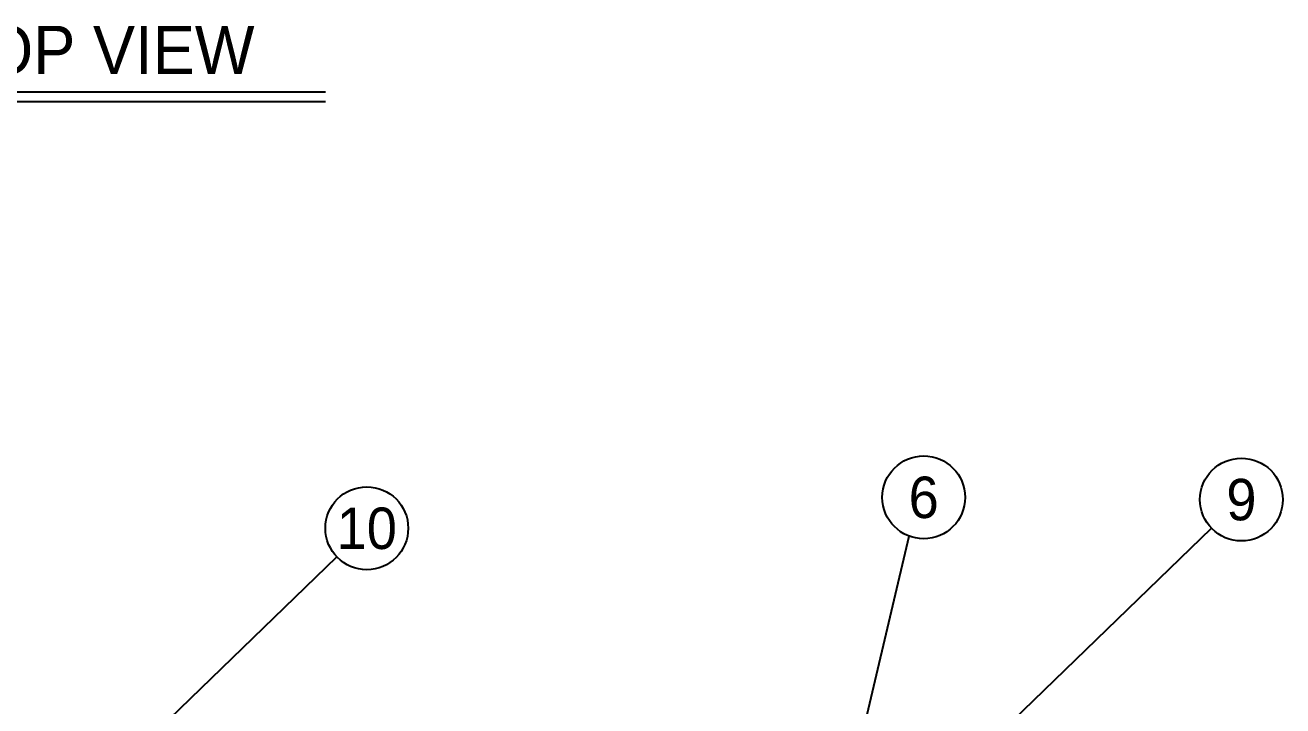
# Model space of a CAD drawing. Header units: millimetres. Extents: x 2647 to 34760, y 2046 to 24755.
# Drawn here: x 16738 to 21292, y 13455 to 15921 of the extents above; entities that cross this region are included whole.
import ezdxf
from ezdxf.enums import TextEntityAlignment as Align

# ---------------------------------------------------------------- set-up
doc = ezdxf.new("R2010")
doc.units = ezdxf.units.MM
for name, color, linetype in [('냉각탑_box', 1, 'Continuous'), ('냉각탑_dim', 1, 'Continuous'), ('냉각탑_text', 3, 'Continuous')]:
    doc.layers.add(name, color=color, linetype=linetype)
doc.styles.add('돋움', font='Dotum.ttf')

msp = doc.modelspace()

# ---------------------------------------------------------------- linework, layer by layer
at = {"layer": '냉각탑_box'}
for p, q in [((16192.5, 15678.8), (17825.8, 15678.8)), ((16192.5, 15643.8), (17825.8, 15643.8))]:
    msp.add_line(p, q, dxfattribs=at)
at = {"layer": '냉각탑_dim', "linetype": 'ByBlock', "lineweight": -2, "elevation": 0}
for points in [[(20314.4, 13401.3), (21033.6, 14098.2)], [(19536.5, 12357.3), (19938.9, 14069.6)]]:
    msp.add_lwpolyline(points, dxfattribs=at)
at = {"layer": '냉각탑_dim', "linetype": 'ByBlock', "lineweight": -2}
msp.add_lwpolyline([(17147.6, 13297.4), (17866.9, 13994.3)], dxfattribs=at)
for centre in [(19991.7, 14210), (21142, 14201.9), (17975.3, 14098)]:
    msp.add_circle(centre, 150, dxfattribs=at)

# ---------------------------------------------------------------- texts
at = {"layer": '냉각탑_text', "style": '돋움'}
for s, height, p in [('TOP VIEW', 175, (17009.2, 15830.5)), ('6', 150, (19991.7, 14210)), ('9', 150, (21142, 14201.9)), ('10', 150, (17975.3, 14098))]:
    msp.add_text(s, height=height, dxfattribs=at).set_placement(p, align=Align.MIDDLE_CENTER)

doc.saveas('drawing.dxf')
